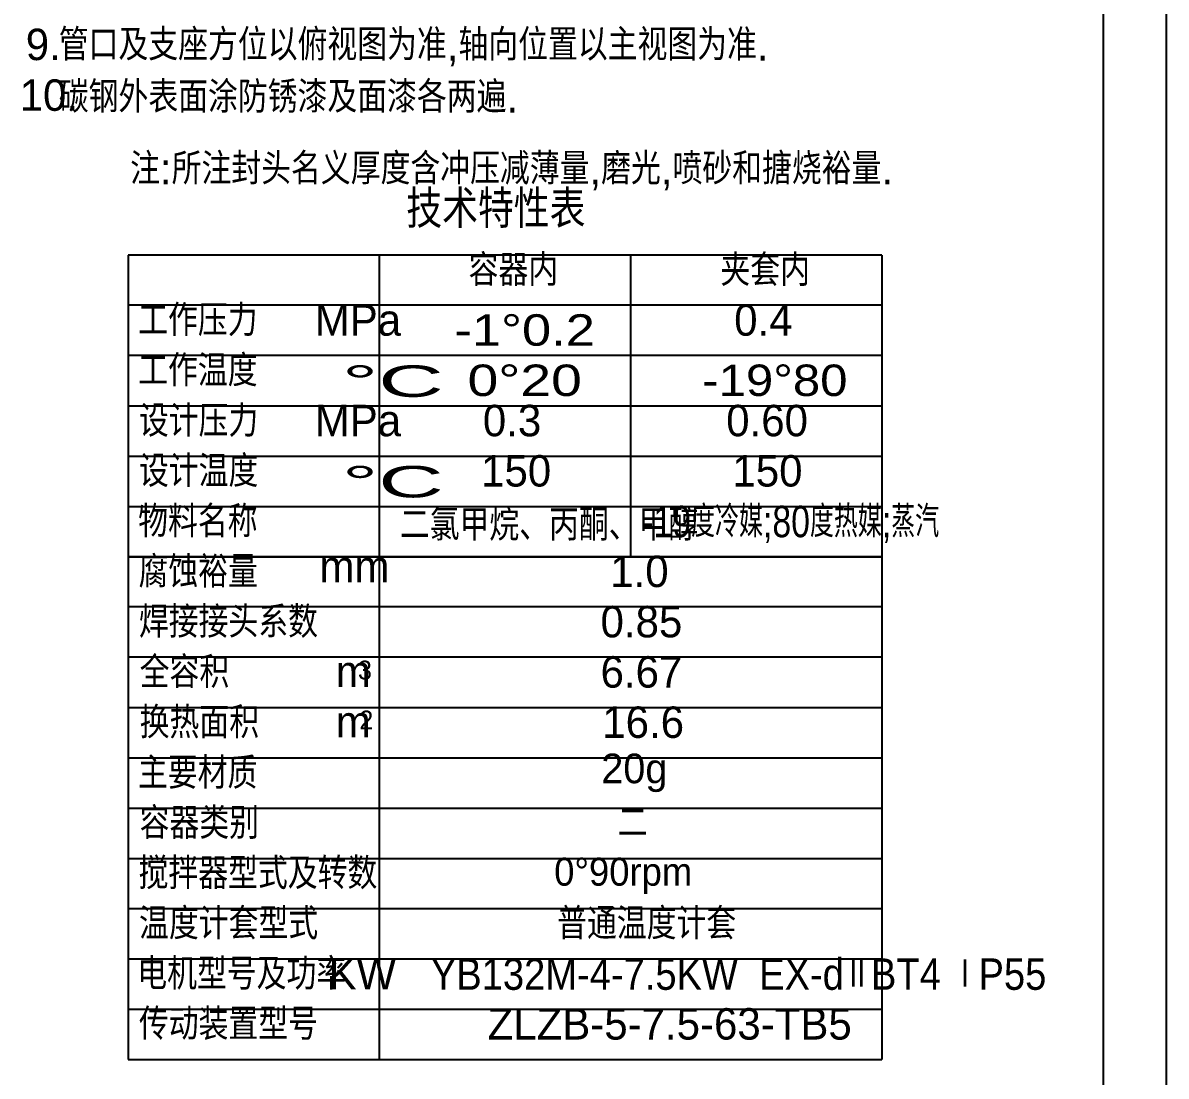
# Model space of a CAD drawing. Extents: x 281 to 6962, y -744 to 547.
# Drawn here: x 693.4 to 875.4, y 229 to 396.6 of the extents above; entities that cross this region are included whole.
import ezdxf

# ---------------------------------------------------------------- set-up
doc = ezdxf.new("R2010")
doc.units = 0
doc.layers.get('0').update_dxf_attribs({"linetype": 'CONTINUOUS'})
doc.layers.add('1', color=7, linetype='CONTINUOUS')
doc.styles.add('STYLE1', font='cadt_en.shx', dxfattribs={"width": 0.799282, "bigfont": 'cadt_hz.shx'})
doc.styles.add('STYLE41', font='cadt_en.shx', dxfattribs={"width": 2.161005, "bigfont": 'cadt_hz.shx'})
doc.styles.add('STYLE42', font='cadt_en.shx', dxfattribs={"width": 2.161005, "bigfont": 'cadt_hz.shx'})
doc.styles.add('STYLE43', font='cadt_en.shx', dxfattribs={"width": 1.248089, "bigfont": 'cadt_hz.shx'})
doc.styles.add('STYLE44', font='cadt_en.shx', dxfattribs={"width": 1.168867, "bigfont": 'cadt_hz.shx'})
doc.styles.add('STYLE45', font='cadt_en.shx', dxfattribs={"width": 1.315585, "bigfont": 'cadt_hz.shx'})
doc.styles.add('STYLE46', font='cadt_en.shx', dxfattribs={"width": 0.974193, "bigfont": 'cadt_hz.shx'})

# ---------------------------------------------------------------- blocks, each defined once
blk = doc.blocks.new('*U169')
at = {"style": 'STYLE1'}
blk.add_text('注:所注封头名义厚度含冲压减薄量,磨光,喷砂和搪烧裕量.', height=5, dxfattribs=at).set_placement((710.5, 370.9))
blk = doc.blocks.new('*U171')
at = {"style": 'STYLE1'}
for s, p in [('0.4', (806.64, 346.83)), ('0.3', (766.64, 330.83)), ('0.60', (805.37, 330.83)), ('150', (766.36, 322.83)), ('150', (806.36, 322.83)), ('二氯甲烷、丙酮、甲醇', (753.42, 314.22))]:
    blk.add_text(s, height=5, dxfattribs=at).set_placement(p)
at = {"style": 'STYLE1', "width": 0.803261}
blk.add_text('-19度冷媒;80度热媒;蒸汽', height=5, dxfattribs=at).set_placement((792.02, 314.77))
at = {"char_height": 5, "attachment_point": 7}
for s, insert, style in [('-1%%d0.2', (762.11, 345.17), 'STYLE43'), ('0%%d20', (764.2, 337.17), 'STYLE45'), ('-19%%d80', (801.56, 337.17), 'STYLE44')]:
    blk.add_mtext(s, dxfattribs=dict(at, insert=insert, style=style))
blk = doc.blocks.new('*U172')
at = {"style": 'STYLE1'}
blk.add_text('普通温度计套', height=5, dxfattribs=at).set_placement((778.46, 250.77))
blk = doc.blocks.new('*U173')
at = {"style": 'STYLE1'}
blk.add_text('ZLZB-5-7.5-63-TB5', height=5, dxfattribs=at).set_placement((767.39, 234.83))
blk = doc.blocks.new('*U174')
at = {"style": 'STYLE1', "width": 0.907235}
blk.add_text('YB132M-4-7.5KW  EX-dⅡBT4 ⅠP55', height=5, dxfattribs=at).set_placement((758.36, 242.75))
blk = doc.blocks.new('*U175')
at = {"style": 'STYLE1'}
for s, height, p in [('主要材质', 5, (711.75, 274.73)), ('20g', 4.716, (785.49, 275.62))]:
    blk.add_text(s, height=height, dxfattribs=at).set_placement(p)

msp = doc.modelspace()

# ---------------------------------------------------------------- linework, layer by layer
for p, q in [((875.38937, 546.68992), (875.38937, -294.31008)), ((750.16025, 359.67002), (750.16025, 231.67002)), ((790.16025, 359.67002), (790.16025, 311.67002)), ((830.16025, 351.67002), (710.16025, 351.67002, 1)), ((830.16025, 343.67002), (710.16025, 343.67002, 1)), ((710.16025, 335.67002), (830.16025, 335.67002)), ((710.16025, 327.67002), (830.16025, 327.67002, 1)), ((710.16025, 319.67002), (830.16025, 319.67002)), ((710.16025, 311.67002), (830.16025, 311.67002)), ((830.16025, 311.67002), (710.16025, 311.67002, 1)), ((710.16025, 311.67002), (830.16025, 311.67002)), ((830.16025, 303.67002), (710.16025, 303.67002, 1)), ((830.16025, 295.67002), (710.16025, 295.67002)), ((710.16025, 287.67002), (830.16025, 287.67002, 1)), ((710.16025, 279.67002), (830.16025, 279.67002, 1)), ((710.16025, 271.67002), (830.16025, 271.67002)), ((710.16025, 263.67002), (830.16025, 263.67002)), ((710.16025, 255.67002), (830.16025, 255.67002, 1)), ((710.16025, 247.67002), (830.16025, 247.67002)), ((710.16025, 231.67002), (830.16025, 231.67002))]:
    msp.add_line(p, q)
at = {"layer": '1'}
for p, q in [((865.38937, 521.68992), (865.38937, -284.31008)), ((830.16025, 359.67002), (710.16025, 359.67002, 1)), ((710.16025, 359.67002), (710.16025, 231.67002)), ((830.16025, 359.67002), (830.16025, 231.67002)), ((710.16025, 239.67002), (830.16025, 239.67002))]:
    msp.add_line(p, q, dxfattribs=at)

# ---------------------------------------------------------------- block references
for name in ['*U169', '*U171', '*U175', '*U172', '*U174', '*U173']:
    msp.add_blockref(name, (0, 0))

# ---------------------------------------------------------------- texts
at = {"style": 'STYLE1'}
for s, height, p in [('9.', 5, (693.88971, 390.68581)), ('管口及支座方位以俯视图为准,轴向位置以主视图为准.', 5, (699.14663, 390.62231)), ('10.', 5, (692.91663, 382.61535)), ('碳钢外表面涂防锈漆及面漆各两遍.', 5, (699.14663, 382.31731)), ('容器内', 5, (764.37471, 354.76685)), ('夹套内', 5, (804.44795, 354.74731)), ('工作压力', 5, (711.77939, 346.76685)), ('MPa', 5, (739.88559, 346.83419)), ('工作温度', 5, (711.77939, 338.76685)), ('设计压力', 5, (711.89658, 330.74731)), ('MPa', 5, (739.88559, 330.83419)), ('设计温度', 5, (711.89658, 322.76685)), ('物料名称', 5, (711.77939, 314.76685)), ('腐蚀裕量', 5, (711.83799, 306.74731)), ('mm', 5, (740.6386, 307.61544)), ('1.0', 5, (786.91159, 306.83419)), ('焊接接头系数', 5, (711.89658, 298.76685)), ('0.85', 5, (785.37298, 298.83419)), ('全容积', 5, (712.01377, 290.76685)), ('m', 5, (743.22943, 290.91844)), ('3', 3, (746.75054, 292.12902)), ('6.67', 5, (785.37298, 290.83419)), ('换热面积', 5, (712.01377, 282.76685)), ('16.6', 5, (785.64641, 282.83419)), ('m', 5, (743.22943, 282.91844)), ('2', 3, (746.97154, 284.17802)), ('容器类别', 5, (712.01377, 266.76685)), ('二', 5, (788.0999, 266.82544)), ('搅拌器型式及转数', 5, (711.83799, 258.76685)), ('温度计套型式', 5, (711.92588, 250.76685)), ('电机型号及功率', 5, (711.63291, 242.76685)), ('KW', 5, (742.07415, 242.83419)), ('传动装置型号', 5, (711.89658, 234.78638))]:
    msp.add_text(s, height=height, dxfattribs=at).set_placement(p)
at = {"attachment_point": 7}
for s, insert, char_height, style in [('%%dC', (744.2045, 337.03294), 5, 'STYLE41'), ('%%dC', (744.2045, 321.03294), 5, 'STYLE42'), (' 0%%d90rpm', (776.38466, 257.9793), 4.445988, 'STYLE46')]:
    msp.add_mtext(s, dxfattribs=dict(at, insert=insert, char_height=char_height, style=style))
at = {"layer": '1', "style": 'STYLE1'}
msp.add_text('技术特性表', height=6, dxfattribs=at).set_placement((754.46209, 363.98615))

doc.saveas('drawing.dxf')
